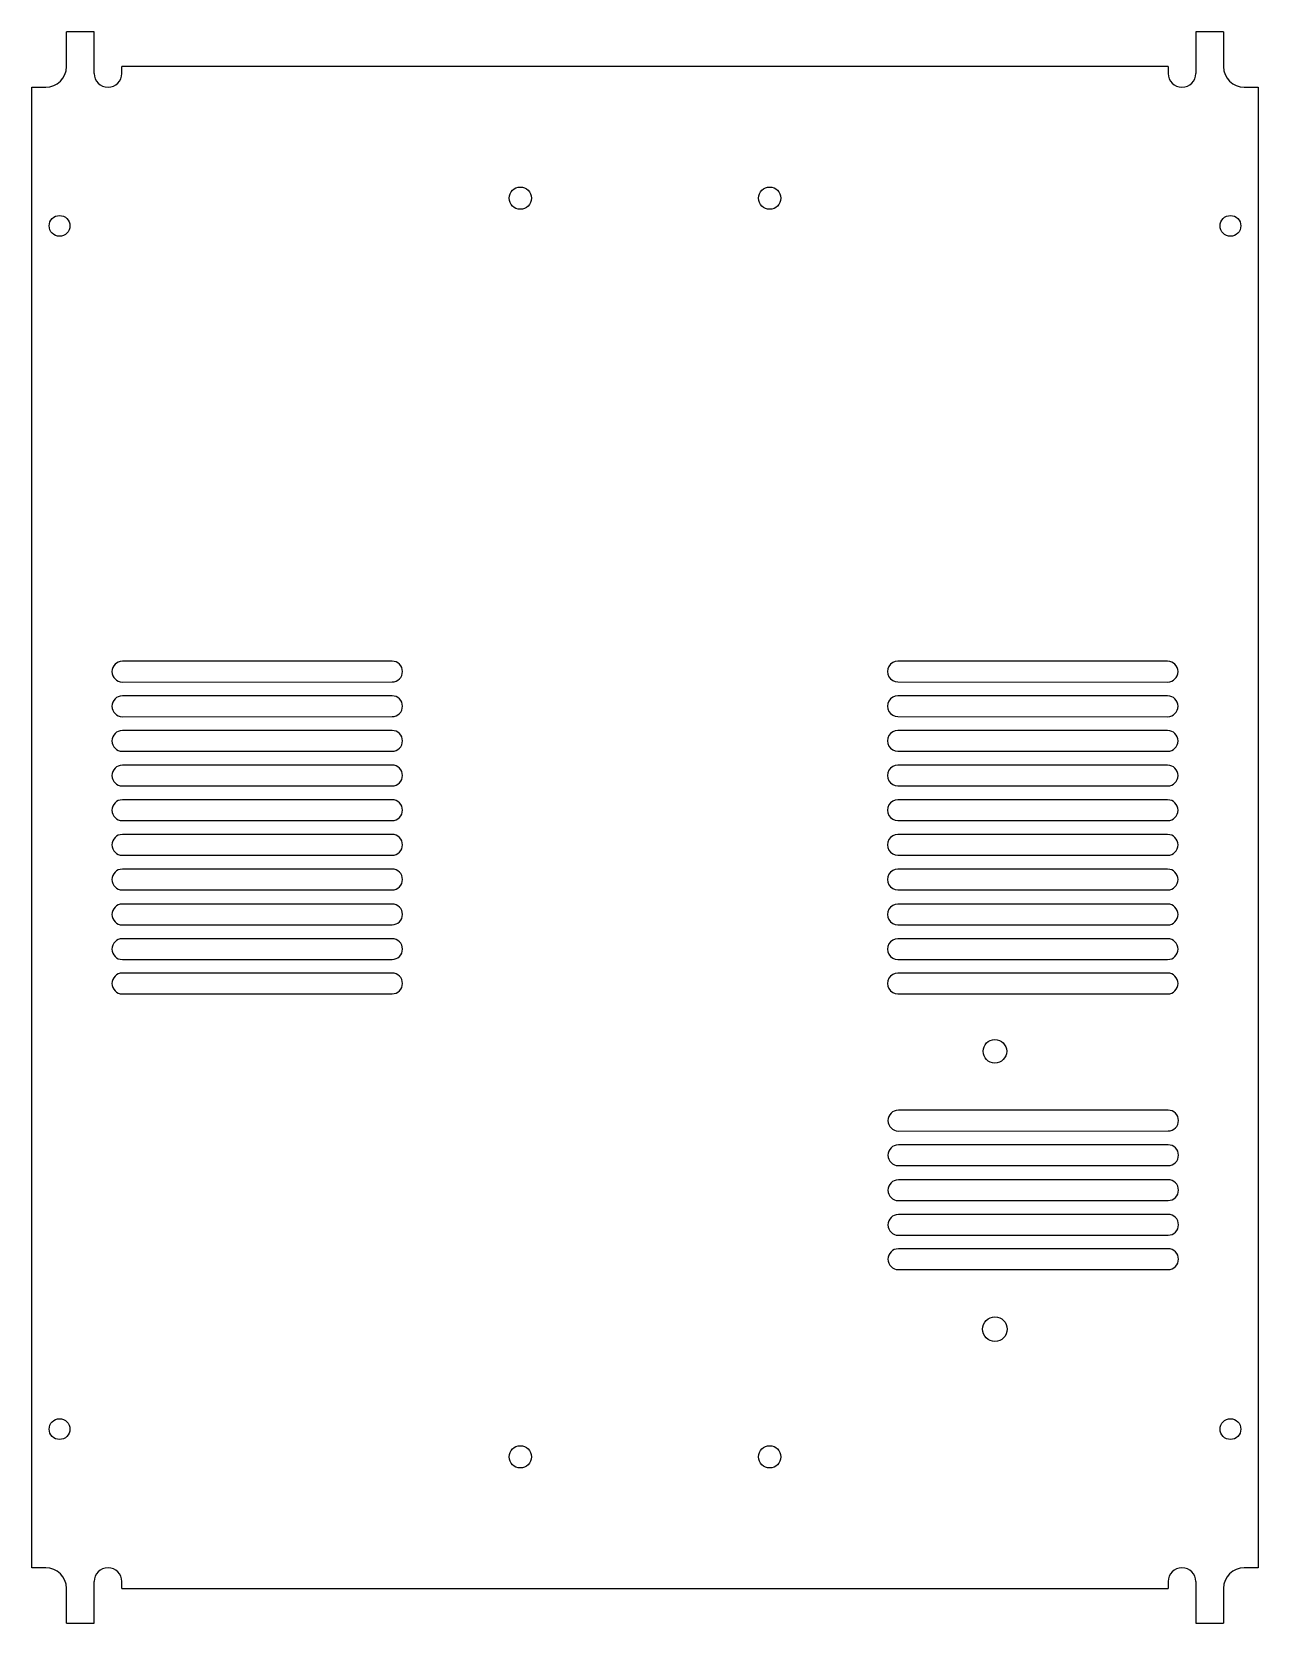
# Model space of a CAD drawing. Header units: millimetres. Extents: x 8 to 185, y -5 to 225.
import ezdxf

# ---------------------------------------------------------------- set-up
doc = ezdxf.new("R2010")
doc.units = ezdxf.units.MM

msp = doc.modelspace()

# ---------------------------------------------------------------- linework, layer by layer
at = {"color": 7, "linetype": 'Continuous', "lineweight": 25}
for p, q in [((13, 219.6), (13, 224.6)), ((17, 224.6), (13, 224.6)), ((17, 218.6), (17, 224.6)), ((180, 224.6), (176, 224.6)), ((176, 224.6), (176, 218.6)), ((180, 224.6), (180, 219.6)), ((21, 218.6), (21, 219.6)), ((172, 219.6), (21, 219.6)), ((172, 219.6), (172, 218.6)), ((8, 3), (8, 216.6)), ((8, 216.6), (10, 216.6)), ((183, 216.6), (185, 216.6)), ((185, 216.6), (185, 3)), ((60, 133.8), (21.07, 133.79)), ((171.93, 133.79), (133, 133.8)), ((21.07, 130.79), (60, 130.8)), ((60, 128.8), (21.07, 128.79)), ((133, 130.8), (171.93, 130.79)), ((171.93, 128.79), (133, 128.8)), ((21.07, 125.79), (60, 125.8)), ((133, 125.8), (171.93, 125.79)), ((60, 123.8), (21.07, 123.79)), ((171.93, 123.79), (133, 123.8)), ((21.07, 120.79), (60, 120.8)), ((133, 120.8), (171.93, 120.79)), ((60, 118.8), (21.07, 118.79)), ((171.93, 118.79), (133, 118.8)), ((21.07, 115.79), (60, 115.8)), ((133, 115.8), (171.93, 115.79)), ((60, 113.8), (21.07, 113.79)), ((171.93, 113.79), (133, 113.8)), ((21.07, 110.79), (60, 110.8)), ((133, 110.8), (171.93, 110.79)), ((60, 108.8), (21.07, 108.79)), ((171.93, 108.79), (133, 108.8)), ((21.07, 105.79), (60, 105.8)), ((133, 105.8), (171.93, 105.79)), ((60, 103.8), (21.07, 103.79)), ((171.93, 103.79), (133, 103.8)), ((21.07, 100.79), (60, 100.8)), ((60, 98.76), (21.07, 98.75)), ((133, 100.8), (171.93, 100.79)), ((171.93, 98.75), (133, 98.76)), ((21.07, 95.75), (60, 95.76)), ((133, 95.76), (171.93, 95.75)), ((60, 93.76), (21.07, 93.75)), ((171.93, 93.75), (133, 93.76)), ((21.07, 90.75), (60, 90.76)), ((133, 90.76), (171.93, 90.75)), ((60, 88.8), (21.07, 88.79)), ((171.93, 88.79), (133, 88.8)), ((21.07, 85.79), (60, 85.8)), ((133, 85.8), (171.93, 85.79)), ((172, 69.02), (133.07, 69.01)), ((133.08, 66.01), (172, 66.02)), ((172, 64.02), (133.07, 64.01)), ((133.08, 61.01), (172, 61.02)), ((172, 58.98), (133.07, 58.96)), ((133.08, 55.96), (172, 55.98)), ((172, 53.98), (133.07, 53.96)), ((133.08, 50.96), (172, 50.98)), ((172, 49.02), (133.07, 49.01)), ((133.08, 46.01), (172, 46.02)), ((10, 3), (8, 3)), ((185, 3), (183, 3)), ((17, -5), (17, 1)), ((21, 0), (21, 1)), ((21, 0), (172, 0)), ((172, 1), (172, 0)), ((176, 1), (176, -5)), ((13, -5), (13, 0)), ((180, 0), (180, -5)), ((13, -5), (17, -5)), ((176, -5), (180, -5))]:
    msp.add_line(p, q, dxfattribs=at)
for centre, radius in [((78.5, 200.6), 1.6), ((114.5, 200.6), 1.6), ((12, 196.6), 1.5), ((181, 196.6), 1.5), ((147, 77.51), 1.7), ((147, 37.42), 1.77), ((12, 23), 1.5), ((181, 23), 1.5), ((78.5, 19), 1.6), ((114.5, 19), 1.6)]:
    msp.add_circle(centre, radius, dxfattribs=at)
for centre, radius, start, end in [((10, 219.6), 3, 270, 0), ((19, 218.6), 2, 180, 0), ((174, 218.6), 2, 180, 0), ((183, 219.6), 3, 180, 270), ((21.07, 132.29), 1.5, 90.0182, 270.0182), ((60, 132.3), 1.5, 270.0182, 90.0182), ((133, 132.3), 1.5, 89.9818, 269.9818), ((171.93, 132.29), 1.5, 269.9818, 89.9818), ((21.07, 127.29), 1.5, 90.0182, 270.0182), ((60, 127.3), 1.5, 270.0182, 90.0182), ((133, 127.3), 1.5, 89.9818, 269.9818), ((171.93, 127.29), 1.5, 269.9818, 89.9818), ((21.07, 122.29), 1.5, 90.0182, 270.0182), ((60, 122.3), 1.5, 270.0182, 90.0182), ((133, 122.3), 1.5, 89.9818, 269.9818), ((171.93, 122.29), 1.5, 269.9818, 89.9818), ((21.07, 117.29), 1.5, 90.0182, 270.0182), ((60, 117.3), 1.5, 270.0182, 90.0182), ((133, 117.3), 1.5, 89.9818, 269.9818), ((171.93, 117.29), 1.5, 269.9818, 89.9818), ((21.07, 112.29), 1.5, 90.0182, 270.0182), ((60, 112.3), 1.5, 270.0182, 90.0182), ((133, 112.3), 1.5, 89.9818, 269.9818), ((171.93, 112.29), 1.5, 269.9818, 89.9818), ((21.07, 107.29), 1.5, 90.0182, 270.0182), ((60, 107.3), 1.5, 270.0182, 90.0182), ((133, 107.3), 1.5, 89.9818, 269.9818), ((171.93, 107.29), 1.5, 269.9818, 89.9818), ((21.07, 102.29), 1.5, 90.0182, 270.0182), ((60, 102.3), 1.5, 270.0182, 90.0182), ((133, 102.3), 1.5, 89.9818, 269.9818), ((171.93, 102.29), 1.5, 269.9818, 89.9818), ((21.07, 97.25), 1.5, 90.0182, 270.0182), ((60, 97.26), 1.5, 270.0182, 90.0182), ((133, 97.26), 1.5, 89.9818, 269.9818), ((171.93, 97.25), 1.5, 269.9818, 89.9818), ((21.07, 92.25), 1.5, 90.0182, 270.0182), ((60, 92.26), 1.5, 270.0182, 90.0182), ((133, 92.26), 1.5, 89.9818, 269.9818), ((171.93, 92.25), 1.5, 269.9818, 89.9818), ((21.07, 87.29), 1.5, 90.0182, 270.0182), ((60, 87.3), 1.5, 270.0182, 90.0182), ((133, 87.3), 1.5, 89.9818, 269.9818), ((171.93, 87.29), 1.5, 269.9818, 89.9818), ((133.07, 67.51), 1.5, 90.0182, 270.0182), ((172, 67.52), 1.5, 270.0182, 90.0182), ((133.07, 62.51), 1.5, 90.0182, 270.0182), ((172, 62.52), 1.5, 270.0182, 90.0182), ((133.07, 57.46), 1.5, 90.0182, 270.0182), ((172, 57.48), 1.5, 270.0182, 90.0182), ((133.07, 52.46), 1.5, 90.0182, 270.0182), ((172, 52.48), 1.5, 270.0182, 90.0182), ((133.07, 47.51), 1.5, 90.0182, 270.0182), ((172, 47.52), 1.5, 270.0182, 90.0182), ((10, 0), 3, 0, 90), ((19, 1), 2, 0, 180), ((174, 1), 2, 0, 180), ((183, 0), 3, 90, 180)]:
    msp.add_arc(centre, radius, start, end, dxfattribs=at)

doc.saveas('drawing.dxf')
